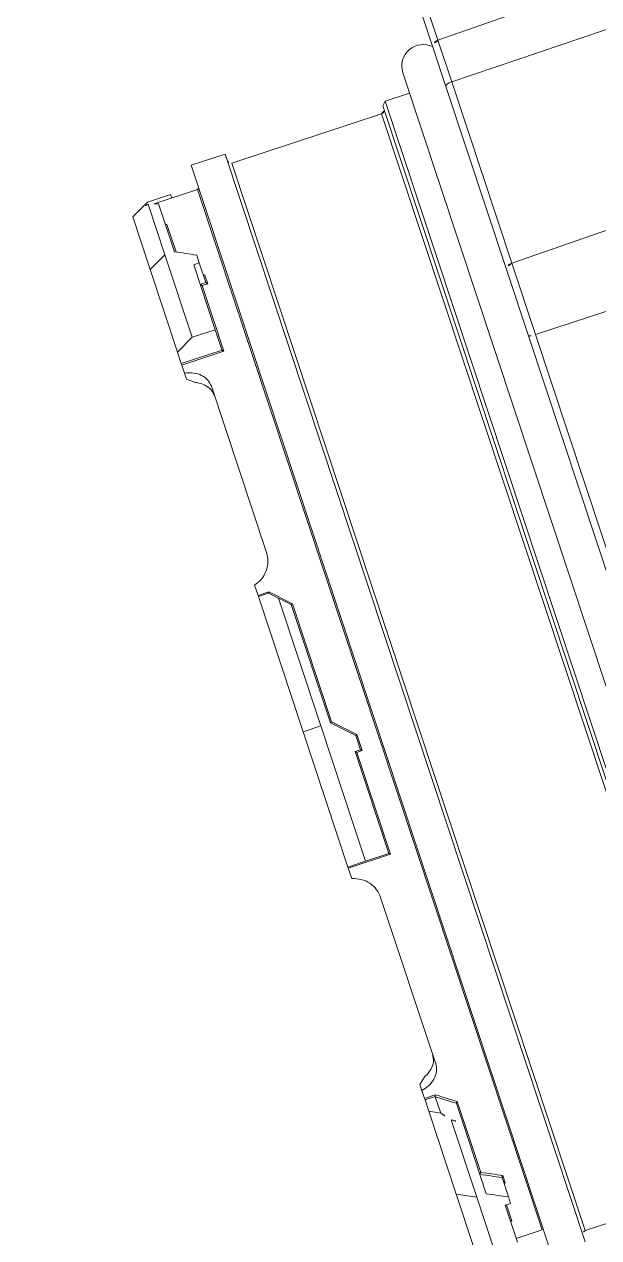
# Model space of a CAD drawing. Header units: metres. Extents: x 1956498 to 1957612, y 2277909 to 2278547.
# Drawn here: x 1957442.4827 to 1957442.5628, y 2278197.3719 to 2278197.5413 of the extents above; entities that cross this region are included whole.
import ezdxf
from ezdxf.enums import TextEntityAlignment as Align

# ---------------------------------------------------------------- set-up
doc = ezdxf.new("R2010")
doc.units = ezdxf.units.M
for name, color, linetype in [('PVcase Transformers', 7, 'Continuous'), ('UBS-100-Circulation intérieure lourde', 252, 'Continuous'), ('UBS-100-Postes', 8, 'Continuous'), ('UBS_400_DETAIL POSTE HTA TOOLKIT UBS', 7, 'Continuous')]:
    doc.layers.add(name, color=color, linetype=linetype)
doc.styles.get("Standard").update_dxf_attribs({"font": 'verdana.ttf'})

# ---------------------------------------------------------------- blocks, each defined once
blk = doc.blocks.new('*U2673')
at = {"layer": 'UBS-100-Postes', "color": 7, "transparency": 33554687, "const_width": 0.05}
blk.add_lwpolyline([(0, 3), (5.3, 3), (5.3, 0), (0, 0)], close=True, dxfattribs=at)
at = {"color": 7, "transparency": 33554687}
blk.add_attdef('NUMEROPOSTE', text='', height=1, dxfattribs=at).set_placement((2, 1.20551), align=Align.MIDDLE_CENTER)
blk = doc.blocks.new('HSI 150 D3.58 PROFIL')
at = {"color": 3, "linetype": 'Continuous', "lineweight": 15}
for p, q in [((-38, 73.2), (-38, 83.09)), ((-37.02, 83.89), (-37.02, 74.2)), ((-1.02, 74.83), (-37.02, 74.2)), ((-38, 67.68), (-38, 73.2)), ((-37.02, 74.2), (-37.02, 68.07)), ((-43.1, 71.41), (-43.1, -94.59)), ((-70.2, 68.41), (-75.2, 68.41)), ((-75.2, -91.59), (-75.2, 68.41)), ((-70.2, -51.59), (-70.2, 68.41)), ((-46.7, 68.41), (-47.2, 67.91)), ((-47.2, -91.09), (-47.2, 67.91)), ((-43.1, 68.41), (-46.7, 68.41)), ((-46.7, 68.41), (-46.7, -91.59)), ((-37.02, 68.07), (-1.02, 68.31)), ((-37.02, 68.07), (-37.02, 41.39)), ((-47.7, 66.91), (-69.7, 66.91)), ((-69.7, 66.91), (-69.7, -50.84)), ((-47.7, -90.09), (-47.7, 66.91)), ((-38, 40.47), (-38, 67.68)), ((-85.2, 64.12), (-83.7, 64.89)), ((-82.6, 65.46), (-83.7, 64.89)), ((-79.2, 65.46), (-82.6, 65.46)), ((-82.6, 65.15), (-82.6, 57.69)), ((-75.4, 64.91), (-81.78, 64.91)), ((-81.2, 64.73), (-81.2, 57.69)), ((-79.2, 64.91), (-79.2, 65.46)), ((-75.4, -88.09), (-75.4, 64.91)), ((-85.2, 56.39), (-85.2, 64.12)), ((-81, 61.63), (-81, 57.59)), ((-82.6, 57.69), (-85.2, 56.39)), ((-82.6, 57.69), (-82.6, 45.56)), ((-85.2, 44.22), (-85.2, 56.39)), ((-78.4, 56.24), (-78.4, 55.11)), ((-78.4, 55.11), (-79.2, 55.11)), ((-79.2, 55.11), (-79.2, 45.56)), ((-78.4, 52.24), (-78.4, 55.11)), ((-78.2, 53.26), (-78.2, 51.97)), ((-79.2, 52.23), (-78.4, 52.23)), ((-79, 51.97), (-79, 42.32)), ((-78.2, 51.97), (-79, 51.97)), ((-78.4, 52.23), (-78.4, 52.24)), ((-82.6, 45.56), (-85.2, 44.22)), ((-85.2, 42.56), (-85.2, 44.22)), ((-79.2, 45.56), (-82.6, 45.56)), ((-79.2, 42.6), (-79.2, 45.56)), ((-85.2, 42.56), (-79.19, 42.56)), ((-85.2, 42.32), (-85.2, 42.56)), ((-79.19, 42.56), (-79.2, 42.6)), ((-85.2, 41.17), (-85.2, 42.32)), ((-79, 42.32), (-85.2, 42.32)), ((-85.2, 40.27), (-85.2, 41.17)), ((-37.02, 41.39), (-1.02, 41.97)), ((-37.02, 41.39), (-37.02, 30.9)), ((-85.2, 40.27), (-84.2, 39.45)), ((-38, 31.03), (-38, 40.47)), ((-82.2, 38.23), (-82.2, 13.76)), ((-38, -6.15), (-38, 31.03)), ((-37.02, 30.9), (-37.02, -5.54)), ((-37.02, 30.9), (-1.02, 30.83)), ((-85.2, 8.45), (-85.2, 9.99)), ((-85.2, 8.45), (-83.61, 8.45)), ((-85.2, 8.31), (-85.2, 8.45)), ((-85.2, 8.31), (-83.7, 8.31)), ((-85.2, -11.59), (-85.2, 8.31)), ((-83.7, 8.31), (-82.6, 7.21)), ((-83.61, 8.45), (-81, 5.84)), ((-82.6, 7.21), (-82.6, -11.59)), ((-82.6, 7.21), (-81.2, 5.81)), ((-81.2, 5.81), (-81.2, -11.59)), ((-81, 5.84), (-81, -11.51)), ((-85.2, -11.59), (-82.6, -11.59)), ((-85.2, -31.49), (-85.2, -11.59)), ((-82.6, -11.59), (-82.6, -31.49)), ((-81.2, -11.59), (-78.4, -14.39)), ((-81, -11.51), (-78.2, -14.31)), ((-78.4, -14.39), (-78.4, -16.49)), ((-78.2, -14.31), (-78.2, -16.68)), ((-78.4, -16.49), (-79.2, -16.49)), ((-79.2, -16.49), (-79.2, -31.49)), ((-79, -16.68), (-79, -31.64)), ((-78.2, -16.68), (-79, -16.68)), ((-82.6, -31.49), (-85.2, -31.49)), ((-85.2, -31.64), (-85.2, -31.49)), ((-85.2, -33.18), (-85.2, -31.64)), ((-79, -31.64), (-85.2, -31.64)), ((-79.2, -31.49), (-82.6, -31.49)), ((-82.2, -36.95), (-82.2, -61.42)), ((-70.2, -91.59), (-70.2, -51.59)), ((-69.7, -50.84), (-69.7, -90.09)), ((-84.2, -62.64), (-85.2, -63.46)), ((-85.2, -63.46), (-85.2, -64.36)), ((-85.2, -65.51), (-85.2, -64.36)), ((-85.2, -65.51), (-83.61, -65.51)), ((-85.2, -65.75), (-85.2, -65.51)), ((-83.7, -65.75), (-85.2, -65.75)), ((-85.2, -65.75), (-85.2, -67.41)), ((-83.7, -65.76), (-83.7, -65.75)), ((-83.7, -68.18), (-83.7, -65.76)), ((-85.2, -67.41), (-83.7, -68.18)), ((-85.2, -79.58), (-85.2, -67.41)), ((-81.2, -67.59), (-81.19, -67.56)), ((-81.2, -67.59), (-81.2, -70.52)), ((-81, -67.38), (-81, -77.8)), ((-82.6, -69.54), (-82.6, -80.88)), ((-81.2, -70.52), (-81.2, -80.88)), ((-82.6, -80.88), (-85.2, -79.58)), ((-85.2, -87.31), (-85.2, -79.58)), ((-78.4, -79.37), (-78.4, -79.38)), ((-78.4, -79.38), (-78.4, -82.23)), ((-78.2, -79.16), (-78.2, -80.24)), ((-82.6, -80.88), (-82.6, -88.65)), ((-78.2, -80.24), (-78.35, -80.24)), ((-78.4, -82.23), (-78.4, -83.2)), ((-78.4, -83.2), (-79.2, -83.2)), ((-79.2, -83.2), (-79.2, -88.65)), ((-79, -83.2), (-79, -85.55)), ((-79, -85.55), (-79.08, -85.55)), ((-79.2, -88.09), (-75.4, -88.09)), ((-69.7, -90.09), (-47.7, -90.09))]:
    blk.add_line(p, q, dxfattribs=at)
at = {"color": 3, "linetype": 'Continuous', "lineweight": 15, "flags": 128}
blk.add_lwpolyline([(-38, 67.68), (-37.98, 67.75), (-37.93, 67.83), (-37.84, 67.89), (-37.71, 67.95), (-37.56, 68), (-37.39, 68.04), (-37.21, 68.06), (-37.02, 68.07)], dxfattribs=at)
at = {"color": 3, "linetype": 'Continuous', "lineweight": 15}
for centre, radius, start, end in [((-40.1, 71.41), 3, 45.573, 180), ((-37, 73.2), 1, 91, 180), ((-69.7, 67.41), 0.5, 180, 270), ((-47.7, 67.41), 0.5, 270, 0), ((-75.4, 65.11), 0.2, 270, 0), ((-37.04, 40.43), 0.962, 88.7062, 177.6245), ((-37.26, 32.95), 2.06, 248.8657, 276.6465), ((-75.4, -88.29), 0.2, 0, 90), ((-69.7, -90.59), 0.5, 90, 180)]:
    blk.add_arc(centre, radius, start, end, dxfattribs=at)
for centre, major_axis, ratio, start_param, end_param in [((14.89, -50.94), (126.66, -98.9), 0.508568, 2.745852, 2.757452), ((-63.8, -11.59), (69.28, -69.28), 0.57735, 2.313648, 2.331638), ((-63.51, -11.59), (66.51, -66.16), 0.577346, 2.322093, 2.323987), ((-81.2, -11.59), (-69.28, 69.28), 0.57735, 5.200981, 5.235988), ((-80.91, -11.59), (66.51, -66.16), 0.577346, 2.056701, 2.059243), ((-63.66, -11.67), (-66.42, 66.42), 0.57735, 1.83003, 1.863686), ((-63.51, -11.59), (66.51, -66.16), 0.577346, 4.96857, 5.003767), ((14.89, -50.94), (126.66, -98.9), 0.508568, 4.281703, 4.293302), ((-63.8, -11.59), (-69.28, 69.28), 0.57735, 1.857152, 1.875143), ((-80.91, -11.59), (66.51, -66.16), 0.577346, 5.232647, 5.26916), ((-81.06, -11.67), (-66.42, 66.42), 0.57735, 2.092551, 2.129064), ((-81.2, -11.59), (-69.28, 69.28), 0.57735, 2.094395, 2.129402)]:
    blk.add_ellipse(centre, major_axis=major_axis, ratio=ratio, start_param=start_param, end_param=end_param, dxfattribs=at)
for points, knots in [([(-81, 61.63), (-81, 61.63), (-81, 61.63), (-81.03, 61.63), (-81.08, 61.64), (-81.14, 61.66), (-81.18, 61.71), (-81.19, 61.75), (-81.19, 61.77)], [0, 0, 0, 0, 0.011546, 0.078163, 0.326153, 0.557141, 0.778385, 1, 1, 1, 1]), ([(-78.2, 53.26), (-78.2, 53.26), (-78.22, 53.25), (-78.26, 53.25), (-78.31, 53.26), (-78.36, 53.29), (-78.39, 53.33), (-78.39, 53.37), (-78.4, 53.38)], [0, 0, 0, 0, 0.010319, 0.195789, 0.410774, 0.611219, 0.805497, 1, 1, 1, 1]), ([(-79, 51.97), (-79, 51.97), (-79.01, 51.97), (-79.05, 52), (-79.11, 52.06), (-79.16, 52.12), (-79.19, 52.18), (-79.19, 52.22), (-79.2, 52.23)], [0, 0, 0, 0, 0.0077, 0.171331, 0.477284, 0.698976, 0.849037, 1, 1, 1, 1]), ([(-78.2, 51.97), (-78.2, 51.97), (-78.21, 51.97), (-78.25, 52), (-78.31, 52.06), (-78.36, 52.12), (-78.39, 52.18), (-78.39, 52.22), (-78.4, 52.23)], [0, 0, 0, 0, 0.0077, 0.171331, 0.477284, 0.698976, 0.849037, 1, 1, 1, 1]), ([(-79, 42.32), (-79, 42.32), (-79.01, 42.33), (-79.06, 42.36), (-79.12, 42.43), (-79.17, 42.5), (-79.18, 42.54), (-79.19, 42.56)], [0, 0, 0, 0, 0.008646, 0.221292, 0.557441, 0.801601, 1, 1, 1, 1]), ([(-85.2, 41.17), (-84.78, 41.05), (-83.93, 40.83), (-82.96, 40.11), (-82.32, 39.23), (-82.24, 38.56), (-82.2, 38.23)], [0, 0, 0, 0, 0.251499, 0.502807, 0.75884, 1, 1, 1, 1]), ([(-84.2, 39.45), (-84.12, 39.42), (-83.67, 39.22), (-82.96, 38.7), (-82.32, 37.82), (-82.24, 37.16), (-82.2, 36.83)], [0, 0, 0, 0, 0.060094, 0.375085, 0.696462, 1, 1, 1, 1]), ([(-82.2, 13.76), (-82.24, 13.32), (-82.33, 12.44), (-83.05, 11.26), (-84.03, 10.39), (-84.83, 10.12), (-85.2, 9.99)], [0, 0, 0, 0, 0.261818, 0.523649, 0.784526, 1, 1, 1, 1]), ([(-83.61, 8.45), (-83.61, 8.45), (-83.62, 8.43), (-83.64, 8.39), (-83.67, 8.34), (-83.69, 8.31), (-83.69, 8.31), (-83.7, 8.31)], [0, 0, 0, 0, 0.012189, 0.262735, 0.51713, 0.758311, 1, 1, 1, 1]), ([(-81, 5.84), (-81, 5.84), (-81, 5.84), (-81.03, 5.83), (-81.08, 5.81), (-81.14, 5.8), (-81.18, 5.79), (-81.19, 5.8), (-81.19, 5.8)], [0, 0, 0, 0, 0.011546, 0.078163, 0.326153, 0.557141, 0.778385, 1, 1, 1, 1]), ([(-81, -11.51), (-81, -11.51), (-81.02, -11.52), (-81.06, -11.54), (-81.11, -11.56), (-81.16, -11.58), (-81.19, -11.59), (-81.19, -11.59), (-81.2, -11.59)], [0, 0, 0, 0, 0.0103207, 0.1954238, 0.4105274, 0.6110668, 0.8054208, 1, 1, 1, 1]), ([(-78.2, -14.31), (-78.2, -14.31), (-78.22, -14.31), (-78.26, -14.33), (-78.31, -14.36), (-78.36, -14.38), (-78.39, -14.39), (-78.39, -14.39), (-78.4, -14.39)], [0, 0, 0, 0, 0.010319, 0.195789, 0.410774, 0.611219, 0.805497, 1, 1, 1, 1]), ([(-79, -16.68), (-79, -16.68), (-79.01, -16.67), (-79.05, -16.63), (-79.11, -16.57), (-79.16, -16.52), (-79.19, -16.5), (-79.19, -16.5), (-79.2, -16.49)], [0, 0, 0, 0, 0.0077, 0.171331, 0.477284, 0.698976, 0.849037, 1, 1, 1, 1]), ([(-78.2, -16.68), (-78.2, -16.68), (-78.21, -16.67), (-78.25, -16.63), (-78.31, -16.57), (-78.36, -16.52), (-78.39, -16.5), (-78.39, -16.5), (-78.4, -16.49)], [0, 0, 0, 0, 0.0077, 0.171331, 0.477284, 0.698976, 0.849037, 1, 1, 1, 1]), ([(-79, -31.64), (-79, -31.64), (-79.01, -31.63), (-79.06, -31.59), (-79.12, -31.54), (-79.17, -31.5), (-79.18, -31.5), (-79.19, -31.49)], [0, 0, 0, 0, 0.008646, 0.221292, 0.557441, 0.801601, 1, 1, 1, 1]), ([(-85.2, -33.18), (-84.78, -33.33), (-83.93, -33.64), (-82.96, -34.57), (-82.32, -35.71), (-82.24, -36.55), (-82.2, -36.95)], [0, 0, 0, 0, 0.251499, 0.502807, 0.75884, 1, 1, 1, 1]), ([(-82.2, -60.02), (-82.24, -60.37), (-82.33, -61.07), (-83.05, -61.99), (-83.77, -62.45), (-84.18, -62.63), (-84.2, -62.64)], [0, 0, 0, 0, 0.329398, 0.658814, 0.986935, 1, 1, 1, 1]), ([(-82.2, -61.42), (-82.24, -61.77), (-82.33, -62.48), (-83.05, -63.39), (-84.03, -64.06), (-84.83, -64.27), (-85.2, -64.36)], [0, 0, 0, 0, 0.261818, 0.523649, 0.784526, 1, 1, 1, 1]), ([(-83.61, -65.51), (-83.61, -65.51), (-83.62, -65.52), (-83.64, -65.56), (-83.67, -65.62), (-83.69, -65.69), (-83.69, -65.73), (-83.7, -65.75)], [0, 0, 0, 0, 0.012189, 0.262735, 0.51713, 0.758311, 1, 1, 1, 1]), ([(-81, -67.38), (-81, -67.38), (-81, -67.39), (-81.03, -67.4), (-81.08, -67.42), (-81.14, -67.46), (-81.18, -67.51), (-81.19, -67.54), (-81.19, -67.56)], [0, 0, 0, 0, 0.011546, 0.078163, 0.326153, 0.557141, 0.778385, 1, 1, 1, 1]), ([(-81, -77.8), (-81, -77.8), (-81.02, -77.81), (-81.06, -77.82), (-81.11, -77.86), (-81.16, -77.91), (-81.19, -77.96), (-81.19, -78), (-81.2, -78.02)], [0, 0, 0, 0, 0.010321, 0.195424, 0.410527, 0.611067, 0.805421, 1, 1, 1, 1]), ([(-78.2, -79.16), (-78.2, -79.16), (-78.22, -79.16), (-78.26, -79.18), (-78.31, -79.21), (-78.36, -79.26), (-78.39, -79.32), (-78.39, -79.36), (-78.4, -79.37)], [0, 0, 0, 0, 0.010319, 0.195789, 0.410774, 0.611219, 0.805497, 1, 1, 1, 1]), ([(-78.2, -80.24), (-78.2, -80.24), (-78.21, -80.24), (-78.25, -80.22), (-78.31, -80.22), (-78.36, -80.24), (-78.39, -80.28), (-78.39, -80.31), (-78.4, -80.32)], [0, 0, 0, 0, 0.0077, 0.171331, 0.477284, 0.698976, 0.849037, 1, 1, 1, 1]), ([(-79, -85.55), (-79, -85.55), (-79.01, -85.55), (-79.06, -85.54), (-79.12, -85.56), (-79.17, -85.59), (-79.18, -85.63), (-79.19, -85.65)], [0, 0, 0, 0, 0.0086458, 0.2212919, 0.5574409, 0.8016011, 1, 1, 1, 1])]:
    blk.add_open_spline(points, degree=3, knots=knots, dxfattribs=at)
blk = doc.blocks.new('UBS_PDT C1752')
at = {"xscale": 0.001, "yscale": 0.001, "zscale": 0.001, "rotation": 270}
blk.add_blockref('HSI 150 D3.58 PROFIL', (-1.42218, 1.51651), dxfattribs=at)

msp = doc.modelspace()

# ---------------------------------------------------------------- hatches: boundary and pattern name
at = {"layer": 'UBS-100-Circulation intérieure lourde', "transparency": 33554687}
h = msp.add_hatch(color=256, dxfattribs=at)
h.dxf.hatch_style = 1
edge = h.paths.add_edge_path()
edge.add_line((1957100.90459, 2278468.55587), (1957100.75336, 2278472.55817))
edge.add_line((1957100.75336, 2278472.55817), (1957132.81665, 2278473.76971))
edge.add_line((1957132.81665, 2278473.76971), (1957132.80861, 2278474.26976))
edge.add_line((1957132.80861, 2278474.26976), (1957136.78382, 2278474.42059))
edge.add_line((1957136.78382, 2278474.42059), (1957136.81378, 2278473.92137))
edge.add_line((1957136.81378, 2278473.92137), (1957168.81985, 2278475.13579))
edge.add_line((1957168.81985, 2278475.13579), (1957168.95863, 2278471.13812))
edge.add_arc((1957169.33698, 2278460.23878), 10.90591, 91.988126, 146.513837)
edge.add_arc((1957147.78239, 2278474.56056), 14.97295, 272.120113, 326.314057, ccw=False)
edge.add_line((1957148.33631, 2278459.59786), (1957137.37301, 2278459.18187))
edge.add_line((1957137.37301, 2278459.18187), (1957139.75681, 2278396.35687))
edge.add_arc((1957150.7489, 2278396.77394), 11, 182.17296, 212.576823)
edge.add_arc((1957160.3181, 2278402.88825), 22.3558, 212.576823, 215.815989)
edge.add_line((1957142.18976, 2278389.80599), (1957161.18159, 2278366.26367))
edge.add_line((1957161.18159, 2278366.26367), (1957173.17257, 2278351.39955))
edge.add_arc((1957181.76319, 2278358.26987), 11, 218.650935, 236.601951)
edge.add_line((1957175.70822, 2278349.08634), (1957180.73922, 2278345.76924))
edge.add_arc((1957186.7942, 2278354.95278), 11, 236.601951, 248.592673)
edge.add_line((1957182.77925, 2278344.71168), (1957212.70637, 2278332.97895))
edge.add_arc((1957216.72132, 2278343.22005), 11, 248.592673, 263.464872)
edge.add_line((1957215.46939, 2278332.29152), (1957237.25626, 2278329.79569))
edge.add_arc((1957238.50819, 2278340.72422), 11, 263.464872, 282.466338)
edge.add_line((1957240.88272, 2278329.98356), (1957257.15874, 2278333.58184))
edge.add_arc((1957260.39673, 2278318.93549), 15, 70.811762, 102.466338, ccw=False)
edge.add_line((1957265.32682, 2278333.10215), (1957277.43753, 2278328.88754))
edge.add_line((1957277.43753, 2278328.88754), (1957282.10759, 2278327.26233))
edge.add_arc((1957285.72299, 2278337.65122), 11, 250.811762, 275.210651)
edge.add_line((1957286.72198, 2278326.69667), (1957305.39625, 2278327.39769))
edge.add_arc((1957311.79115, 2278336.34784), 11, 234.454111, 249.854038)
edge.add_line((1957308.00261, 2278326.02084), (1957334.03059, 2278316.47195))
edge.add_line((1957334.03059, 2278316.47195), (1957351.04334, 2278310.23048))
edge.add_line((1957351.04334, 2278310.23048), (1957353.18014, 2278309.25206))
edge.add_line((1957353.18014, 2278309.25206), (1957355.12192, 2278307.96609))
edge.add_line((1957355.12192, 2278307.96609), (1957356.98371, 2278306.2419))
edge.add_line((1957356.98371, 2278306.2419), (1957357.86958, 2278305.17478))
edge.add_line((1957357.86958, 2278305.17478), (1957365.4147, 2278294.10774))
edge.add_line((1957365.4147, 2278294.10774), (1957367.83331, 2278291.18766))
edge.add_line((1957367.83331, 2278291.18766), (1957375.33881, 2278282.12599))
edge.add_line((1957375.33881, 2278282.12599), (1957391.69302, 2278266.73731))
edge.add_line((1957391.69302, 2278266.73731), (1957415.14398, 2278246.40042))
edge.add_arc((1957422.35079, 2278254.71077), 11, 229.067879, 272.17296)
edge.add_line((1957422.76787, 2278243.71868), (1957436.84969, 2278244.253))
edge.add_arc((1957437.41843, 2278229.26378), 15, 18.602667, 92.17296, ccw=False)
edge.add_line((1957451.63474, 2278234.04883), (1957459.38696, 2278211.01712))
edge.add_line((1957459.38696, 2278211.01712), (1957459.85954, 2278211.17186))
edge.add_line((1957459.85954, 2278211.17186), (1957461.13593, 2278207.38082))
edge.add_line((1957461.13593, 2278207.38082), (1957460.66095, 2278207.23212))
edge.add_line((1957460.66095, 2278207.23212), (1957472.30776, 2278172.62965))
edge.add_line((1957472.30776, 2278172.62965), (1957482.13904, 2278142.82981))
edge.add_line((1957482.13904, 2278142.82981), (1957490.96115, 2278124.36241))
edge.add_line((1957490.96115, 2278124.36241), (1957501.43067, 2278087.2783))
edge.add_arc((1957489.9819, 2278083.42952), 12.07838, -2.899721, 18.581282, ccw=False)
edge.add_arc((1957485.54482, 2278082.8185), 16.5, -85.943197, 0, ccw=False)
edge.add_line((1957486.71212, 2278066.35984), (1957468.60369, 2278064.88059))
edge.add_line((1957468.60369, 2278064.88059), (1957468.01748, 2278072.05669))
edge.add_line((1957468.01748, 2278072.05669), (1957452.16964, 2278070.76211))
edge.add_line((1957452.16964, 2278070.76211), (1957452.75585, 2278063.58601))
edge.add_line((1957452.75585, 2278063.58601), (1957439.45787, 2278062.49972))
edge.add_line((1957439.45787, 2278062.49972), (1957276.33056, 2278056.44017))
edge.add_line((1957276.33056, 2278056.44017), (1957276.36545, 2278055.43629))
edge.add_line((1957276.36545, 2278055.43629), (1957272.36788, 2278055.29677))
edge.add_line((1957272.36788, 2278055.29677), (1957272.33331, 2278056.29169))
edge.add_line((1957272.33331, 2278056.29169), (1957145.53925, 2278051.58178))
edge.add_line((1957145.53925, 2278051.58178), (1957145.57541, 2278050.57795))
edge.add_line((1957145.57541, 2278050.57795), (1957141.57784, 2278050.43843))
edge.add_line((1957141.57784, 2278050.43843), (1957141.542, 2278051.4333))
edge.add_line((1957141.542, 2278051.4333), (1957109.51316, 2278050.24355))
edge.add_line((1957109.51316, 2278050.24355), (1957109.36468, 2278054.2409))
edge.add_arc((1957108.93495, 2278065.36505), 11.13244, 272.212236, 329.768818)
edge.add_arc((1957130.55103, 2278050.80207), 14.97289, 92.141392, 143.253538, ccw=False)
edge.add_line((1957129.99156, 2278065.7645), (1957140.98398, 2278066.17283))
edge.add_line((1957140.98398, 2278066.17283), (1957139.70037, 2278100.02354))
edge.add_line((1957139.70037, 2278100.02354), (1957134.25431, 2278099.81689))
edge.add_line((1957134.25431, 2278099.81689), (1957133.79932, 2278111.80827))
edge.add_line((1957133.79932, 2278111.80827), (1957139.2454, 2278112.01491))
edge.add_line((1957139.2454, 2278112.01491), (1957135.8857, 2278200.55954))
edge.add_line((1957135.8857, 2278200.55954), (1957130.43962, 2278200.35289))
edge.add_line((1957130.43962, 2278200.35289), (1957129.98463, 2278212.34427))
edge.add_line((1957129.98463, 2278212.34427), (1957135.4307, 2278212.55091))
edge.add_line((1957135.4307, 2278212.55091), (1957128.48687, 2278395.55531))
edge.add_arc((1957124.38909, 2278405.76355), 11, 291.871419, 362.17296)
edge.add_line((1957135.38118, 2278406.18063), (1957135.17973, 2278411.49005))
edge.add_line((1957135.17973, 2278411.49005), (1957129.73364, 2278411.28341))
edge.add_line((1957129.73364, 2278411.28341), (1957129.27865, 2278423.27478))
edge.add_line((1957129.27865, 2278423.27478), (1957134.72473, 2278423.48142))
edge.add_line((1957134.72473, 2278423.48142), (1957133.37589, 2278459.03021))
edge.add_line((1957133.37589, 2278459.03021), (1957122.355, 2278458.61203))
edge.add_arc((1957121.78626, 2278473.60125), 15, 218.08471, 272.17296, ccw=False)
edge.add_arc((1957101.32167, 2278457.56378), 11, 38.08471, 92.17296)
edge = h.paths.add_edge_path(flags=16)
edge.add_arc((1957181.76319, 2278358.26987), 15, 218.650935, 236.601951)
edge.add_line((1957173.50641, 2278345.74687), (1957178.53741, 2278342.42978))
edge.add_arc((1957186.7942, 2278354.95278), 15, 236.601951, 248.592673)
edge.add_line((1957181.31926, 2278340.98764), (1957211.24638, 2278329.25491))
edge.add_arc((1957216.72132, 2278343.22005), 15, 248.592673, 263.464872)
edge.add_line((1957215.01414, 2278328.31752), (1957236.80101, 2278325.82168))
edge.add_arc((1957238.50819, 2278340.72422), 15, 263.464872, 282.466338)
edge.add_line((1957241.74618, 2278326.07787), (1957258.0222, 2278329.67615))
edge.add_arc((1957260.39673, 2278318.93549), 11, 70.811762, 102.466337, ccw=False)
edge.add_line((1957264.01213, 2278329.32438), (1957266.63004, 2278328.41333))
edge.add_arc((1957262.59806, 2278317.01974), 12.08597, -15.411103, 70.51207, ccw=False)
edge.add_line((1957274.24947, 2278313.80797), (1957271.26807, 2278305.864))
edge.add_arc((1957284.37537, 2278300.94479), 14, 159.428717, 189.060025)
edge.add_line((1957270.55004, 2278298.74022), (1957275.33634, 2278268.72429))
edge.add_line((1957275.33634, 2278268.72429), (1957280.98108, 2278231.08565))
edge.add_line((1957280.98108, 2278231.08565), (1957283.52762, 2278205.79669))
edge.add_arc((1957271.588, 2278204.5944), 12, -23.736857, 5.750173, ccw=False)
edge.add_line((1957282.57284, 2278199.76396), (1957267.70982, 2278165.96415))
edge.add_arc((1957281.44088, 2278159.9261), 15, 156.263143, 182.127352)
edge.add_line((1957266.45122, 2278159.36928), (1957269.74554, 2278070.95574))
edge.add_line((1957269.74554, 2278070.95574), (1957260.79097, 2278070.62311))
edge.add_arc((1957261.33298, 2278055.65997), 14.97295, 92.074506, 146.26845)
edge.add_arc((1957239.7898, 2278069.9989), 10.90591, 272.127352, 326.46823, ccw=False)
edge.add_line((1957240.19463, 2278059.10051), (1957177.43364, 2278056.76934))
edge.add_arc((1957177.05953, 2278067.93145), 11.16838, 214.771305, 271.919636, ccw=False)
edge.add_arc((1957156.53441, 2278051.72215), 15.02232, 40.921288, 92.073033)
edge.add_line((1957155.991, 2278066.73465), (1957144.9814, 2278066.31692))
edge.add_line((1957144.9814, 2278066.31692), (1957133.75025, 2278362.33459))
edge.add_arc((1957144.74234, 2278362.75167), 11, 111.871416, 182.17296, ccw=False)
edge.add_arc((1957144.74234, 2278362.75167), 11, 38.893462, 111.871416, ccw=False)
edge.add_line((1957153.30381, 2278369.65829), (1957170.04871, 2278348.90126))
edge = h.paths.add_edge_path(flags=16)
edge.add_line((1957272.02577, 2278117.05593), (1957270.44846, 2278159.51777))
edge.add_arc((1957281.44088, 2278159.9261), 11, 156.263143, 182.127352, ccw=False)
edge.add_line((1957271.37144, 2278164.354), (1957286.23446, 2278198.15381))
edge.add_arc((1957271.588, 2278204.5944), 16, 336.263143, 365.750173)
edge.add_line((1957287.50749, 2278206.19746), (1957284.90802, 2278231.57837))
edge.add_line((1957284.90802, 2278231.57837), (1957283.14176, 2278243.44768))
edge.add_line((1957283.14176, 2278243.44768), (1957279.28935, 2278269.33586))
edge.add_line((1957279.28935, 2278269.33586), (1957274.50013, 2278299.37009))
edge.add_arc((1957284.37537, 2278300.94479), 10, 159.428717, 189.060025, ccw=False)
edge.add_line((1957275.01302, 2278304.45851), (1957279.21404, 2278315.65219))
edge.add_arc((1957289.51264, 2278311.78709), 11, 92.17296, 159.428717, ccw=False)
edge.add_line((1957289.09556, 2278322.77918), (1957301.5443, 2278323.25153))
edge.add_arc((1957301.96138, 2278312.25944), 11, 69.861909, 92.17296, ccw=False)
edge.add_line((1957305.7485, 2278322.58696), (1957349.67716, 2278306.47823))
edge.add_arc((1957345.88871, 2278296.1512), 11, 34.204252, 69.854522, ccw=False)
edge.add_line((1957354.98613, 2278302.33479), (1957362.21294, 2278291.70257))
edge.add_line((1957362.21294, 2278291.70257), (1957372.7494, 2278278.98151))
edge.add_line((1957372.7494, 2278278.98151), (1957390.45063, 2278262.42215))
edge.add_line((1957390.45063, 2278262.42215), (1957412.52332, 2278243.37848))
edge.add_arc((1957422.35079, 2278254.71077), 15, 229.067879, 272.17296)
edge.add_line((1957422.91953, 2278239.72156), (1957430.55914, 2278240.00432))
edge.add_arc((1957431.20472, 2278229.01399), 11.00927, -17.187423, 93.361723, ccw=False)
edge.add_arc((1957456.11282, 2278221.52823), 15, 163.61026, 198.602667)
edge.add_line((1957441.89651, 2278216.74318), (1957448.83078, 2278196.14159))
edge.add_line((1957448.83078, 2278196.14159), (1957443.723, 2278194.45232))
edge.add_line((1957443.723, 2278194.45232), (1957447.49108, 2278183.05927))
edge.add_line((1957447.49108, 2278183.05927), (1957454.70266, 2278185.44439))
edge.add_arc((1957464.38567, 2278196.86492), 14.97295, 229.706709, 252.743764)
edge.add_arc((1957456.74541, 2278172.14013), 10.90543, 18.592583, 72.944153, ccw=False)
edge.add_line((1957467.08168, 2278175.61718), (1957473.84525, 2278155.20205))
edge.add_line((1957473.84525, 2278155.20205), (1957477.60921, 2278143.80764))
edge.add_line((1957477.60921, 2278143.80764), (1957478.4064, 2278141.36377))
edge.add_line((1957478.4064, 2278141.36377), (1957487.2161, 2278122.90552))
edge.add_line((1957487.2161, 2278122.90552), (1957497.58017, 2278086.19492))
edge.add_arc((1957485.54482, 2278082.8185), 12.49999, -22.360478, 15.671045, ccw=False)
edge.add_arc((1957486.93203, 2278082.24785), 11, 247.750175, 337.639527, ccw=False)
edge.add_line((1957482.76693, 2278072.06689), (1957479.96291, 2278073.21404))
edge.add_line((1957479.96291, 2278073.21404), (1957479.65198, 2278077.02042))
edge.add_line((1957479.65198, 2278077.02042), (1957439.88318, 2278073.77177))
edge.add_line((1957439.88318, 2278073.77177), (1957440.25684, 2278069.19757))
edge.add_line((1957440.25684, 2278069.19757), (1957439.01784, 2278068.28533))
edge.add_arc((1957432.49593, 2278077.14336), 11, 272.17296, 306.363139, ccw=False)
edge.add_line((1957432.91301, 2278066.15127), (1957308.21554, 2278061.62734))
edge.add_arc((1957307.80721, 2278072.61976), 11, 218.039102, 272.127352, ccw=False)
edge.add_arc((1957287.32986, 2278056.59859), 15, 38.039102, 92.127352)
edge.add_line((1957286.77305, 2278071.58825), (1957273.74222, 2278071.10263))
edge.add_line((1957273.74222, 2278071.10263), (1957272.47122, 2278105.0642))
edge.add_line((1957272.47122, 2278105.0642), (1957277.7176, 2278105.25908))
edge.add_line((1957277.7176, 2278105.25908), (1957277.27215, 2278117.25081))
edge.add_line((1957277.27215, 2278117.25081), (1957272.02577, 2278117.05593))

# ---------------------------------------------------------------- block references
at = {"layer": 'PVcase Transformers', "transparency": 33554687, "rotation": 108.3008532462619}
msp.add_blockref('*U2673', (1957445.84831, 2278197.26178), dxfattribs=at)
at = {"layer": 'UBS_400_DETAIL POSTE HTA TOOLKIT UBS', "transparency": 33554687, "rotation": 108.3008532557833}
msp.add_blockref('UBS_PDT C1752', (1957443.59206, 2278199.30673), dxfattribs=at)

doc.saveas('drawing.dxf')
